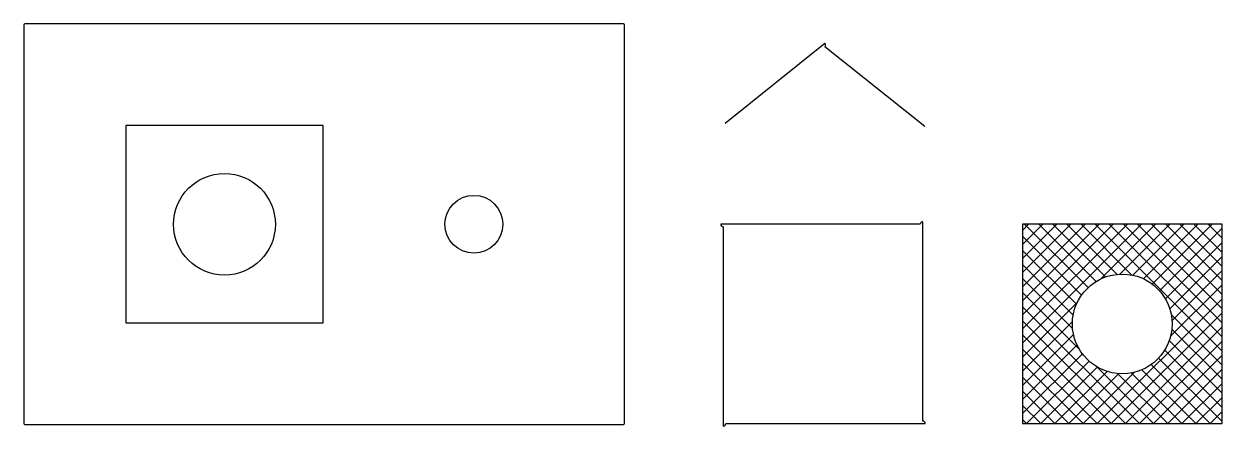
# Model space of a CAD drawing. Header units: millimetres. Extents: x 0 to 120, y 0 to 40.
import ezdxf

# ---------------------------------------------------------------- set-up
doc = ezdxf.new("R2010")
doc.units = ezdxf.units.MM
for name, color, linetype in [('Fill', 7, 'CONTINUOUS'), ('Layer_1', 7, 'CONTINUOUS'), ('Vinyl', 7, 'CONTINUOUS')]:
    doc.layers.add(name, color=color, linetype=linetype)

msp = doc.modelspace()

# ---------------------------------------------------------------- linework, layer by layer
at = {"layer": 'Fill'}
for p, q in [((100, 19.3898), (100.6102, 20)), ((100, 8.0761), (111.9239, 20)), ((100, 9.4903), (110.5097, 20)), ((100, 10.9045), (109.0955, 20)), ((100, 12.3188), (107.6812, 20)), ((100, 13.733), (106.267, 20)), ((100, 17.9756), (102.0244, 20)), ((104.8528, 20), (100, 15.1472)), ((100, 16.5614), (103.4386, 20)), ((120, 20), (100, 20)), ((100, 20), (100, 0)), ((100.2082, 20), (106.5701, 13.6381)), ((101.6224, 20), (107.37, 14.2524)), ((103.0366, 20), (108.3254, 14.7112)), ((109.4781, 14.9727), (104.4508, 20)), ((105.865, 20), (110.9576, 14.9075)), ((107.2792, 20), (120, 7.2792)), ((107.8543, 14.5162), (113.3381, 20)), ((108.6934, 20), (120, 8.6934)), ((114.7523, 20), (109.7458, 14.9935)), ((110.1076, 20), (120, 10.1076)), ((111.0541, 14.8876), (116.1665, 20)), ((111.5219, 20), (120, 11.5219)), ((117.5807, 20), (112.1125, 14.5318)), ((112.9361, 20), (120, 12.9361)), ((112.9971, 14.0022), (118.9949, 20)), ((113.7342, 13.325), (120, 19.5908)), ((120, 14.3503), (114.3503, 20)), ((115.7645, 20), (120, 15.7645)), ((120, 17.1787), (117.1787, 20)), ((118.5929, 20), (120, 18.5929)), ((120, 0), (120, 20)), ((105.9132, 12.8807), (100, 18.7939)), ((120, 18.1766), (114.3277, 12.5043)), ((105.406, 11.9737), (100, 17.3797)), ((105.0792, 10.8863), (100, 15.9655)), ((114.762, 11.5244), (120, 16.7624)), ((100, 14.5513), (105.0222, 9.5291)), ((120, 15.3482), (114.9886, 10.3368)), ((114.8498, 8.7838), (120, 13.934)), ((105.717, 7.4201), (100, 13.1371)), ((100, 6.6619), (105.4838, 12.1457)), ((120, 12.5198), (107.4802, 0)), ((111.7229, 0), (100, 11.7229)), ((120, 11.1056), (108.8944, 0)), ((120, 5.865), (114.9075, 10.9576)), ((110.3087, 0), (100, 10.3087)), ((105.0065, 10.2542), (100, 5.2477)), ((120, 9.6913), (110.3087, 0)), ((105.1124, 8.9459), (100, 3.8335)), ((108.8944, 0), (100, 8.8944)), ((114.9727, 9.4781), (120, 4.4508)), ((100, 2.4193), (105.4682, 7.8875)), ((107.4802, 0), (100, 7.4802)), ((120, 8.2771), (111.7229, 0)), ((114.2524, 7.37), (120, 1.6224)), ((120, 3.0366), (114.7112, 8.3254)), ((100, 1.0051), (105.9978, 7.0029)), ((106.066, 0), (100, 6.066)), ((106.675, 6.2658), (100.4092, 0)), ((120, 6.8629), (113.1371, 0)), ((113.6381, 6.5701), (120, 0.2082)), ((107.4957, 5.6723), (101.8234, 0)), ((103.2376, 0), (108.4756, 5.238)), ((104.6518, 0), (109.6632, 5.0114)), ((111.2162, 5.1502), (106.066, 0)), ((113.1371, 0), (107.4201, 5.717)), ((109.5291, 5.0222), (114.5513, 0)), ((115.9655, 0), (110.8863, 5.0792)), ((111.9737, 5.406), (117.3797, 0)), ((118.7939, 0), (112.8807, 5.9132)), ((114.5513, 0), (120, 5.4487)), ((100, 4.6518), (104.6518, 0)), ((120, 4.0345), (115.9655, 0)), ((100, 3.2376), (103.2376, 0)), ((117.3797, 0), (120, 2.6203)), ((101.8234, 0), (100, 1.8234)), ((120, 1.2061), (118.7939, 0)), ((100.4092, 0), (100, 0.4092)), ((100, 0), (120, 0))]:
    msp.add_line(p, q, dxfattribs=at)
msp.add_circle((110, 10), 5, dxfattribs=at)
at = {"layer": 'Layer_1'}
for p, q in [((-0.1, 40), (-0.1, 0)), ((60, 40.1), (0, 40.1)), ((60.1, 0), (60.1, 40)), ((29.9, 29.9), (10.1, 29.9)), ((10.1, 29.9), (10.1, 10.1)), ((29.9, 10.1), (29.9, 29.9)), ((10.1, 10.1), (29.9, 10.1)), ((0, -0.1), (60, -0.1))]:
    msp.add_line(p, q, dxfattribs=at)
for centre, radius in [((20, 20), 5.1), ((45, 20), 2.9)]:
    msp.add_circle(centre, radius, dxfattribs=at)
for centre, start, end in [((0, 40), 90, 180), ((60, 40), 0, 90), ((0, 0), 180, 270), ((60, 0), 270, 360)]:
    msp.add_arc(centre, 0.1, start, end, dxfattribs=at)
at = {"layer": 'Vinyl'}
for p, q in [((70.1952, 30.1562), (80.1952, 38.1562)), ((80.1952, 37.8438), (90.1952, 29.8438)), ((89.75, 20), (69.75, 20)), ((70, 19.75), (70, -0.25)), ((90, 0.25), (90, 20.25)), ((70.25, 0), (90.25, 0))]:
    msp.add_line(p, q, dxfattribs=at)
for centre, start, end in [((80, 38), 321.3402, 38.6598), ((70, 20), 180, 270), ((90, 20), 90, 180), ((70, 0), 270, 0), ((90, 0), 0, 90)]:
    msp.add_arc(centre, 0.25, start, end, dxfattribs=at)

doc.saveas('drawing.dxf')
